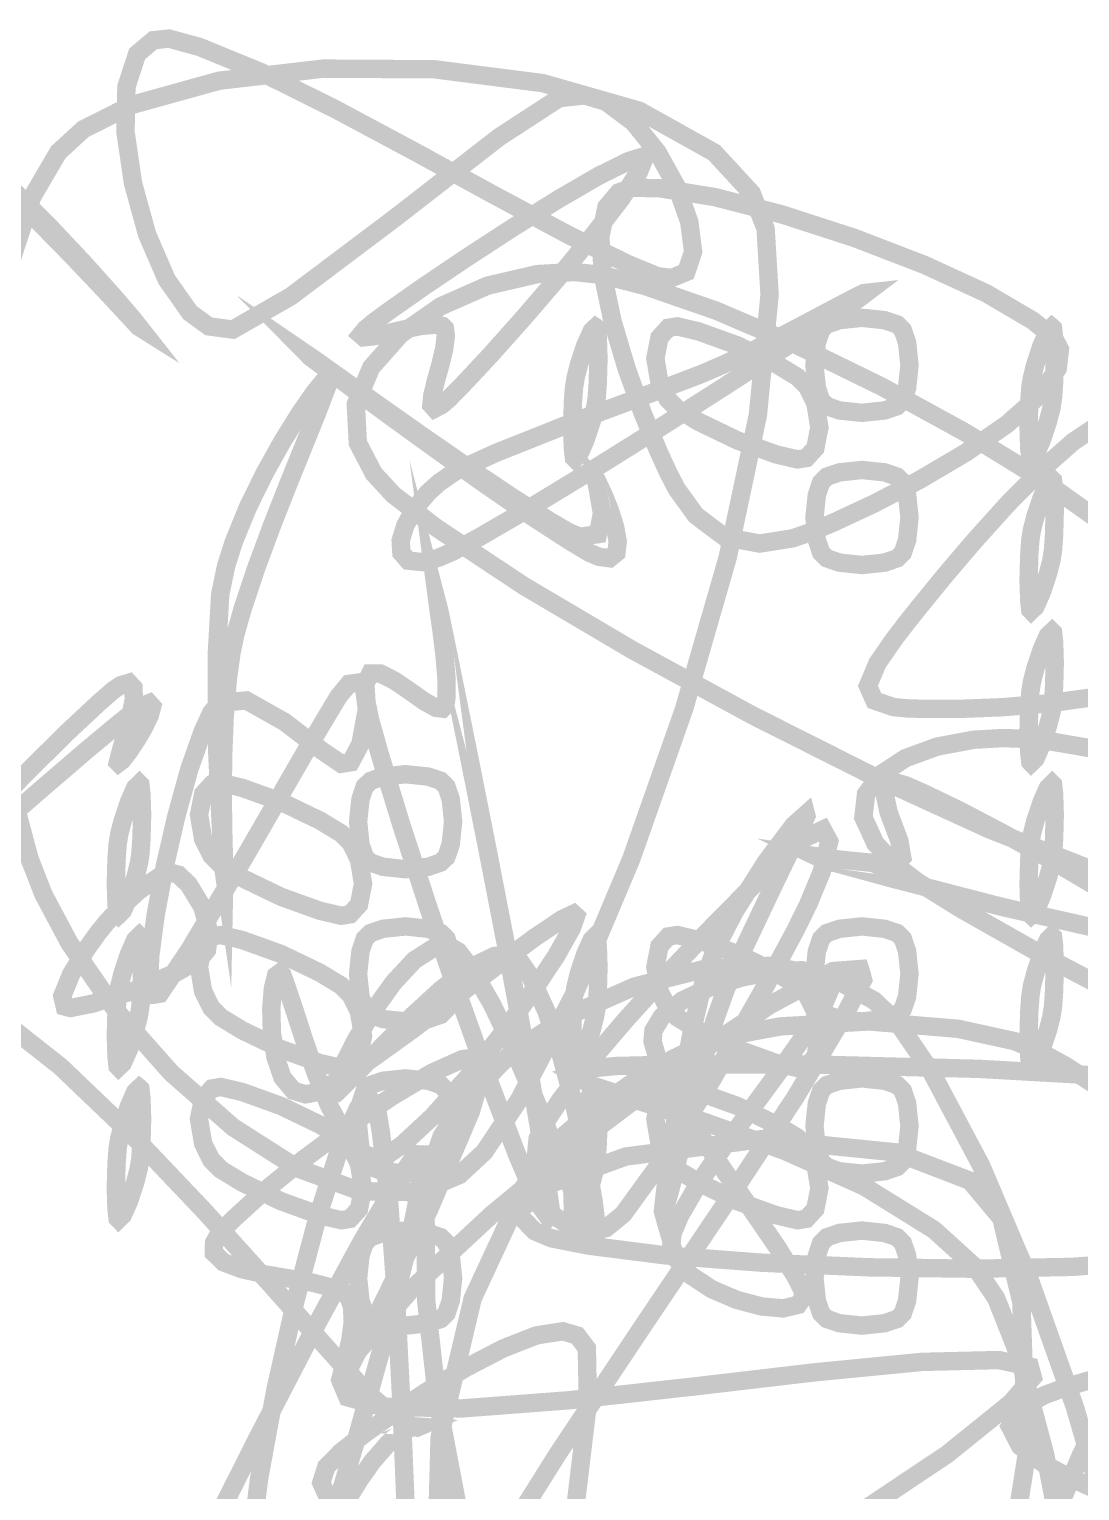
# Model space of a CAD drawing. Extents: x 0.5 to 10.7, y 0.3 to 10.6.
# Drawn here: x 9.123 to 9.916, y 7.936 to 9.039 of the extents above; entities that cross this region are included whole.
import ezdxf

# ---------------------------------------------------------------- set-up
doc = ezdxf.new("R2010")
doc.units = 0
doc.layers.get('0').update_dxf_attribs({"linetype": 'CONTINUOUS'})

msp = doc.modelspace()

# ---------------------------------------------------------------- linework, layer by layer
at = {"color": 0, "const_width": 0.013889}
for points in [[(9.53737, 8.98833), (9.54249, 8.98893), (9.55871, 8.98406), (9.57926, 8.96869), (9.59754, 8.94601), (9.61214, 8.91971), (9.62153, 8.89339), (9.6244, 8.87082), (9.61925, 8.85562), (9.60812, 8.85107), (9.60471, 8.85151), (9.59717, 8.85254), (9.57542, 8.86154), (9.5306, 8.88346), (9.47526, 8.91308), (9.41461, 8.94629), (9.35374, 8.97885), (9.29785, 9.00662), (9.25201, 9.02539), (9.22879, 9.03179), (9.2214, 9.03097), (9.21701, 9.03054), (9.20475, 9.02018), (9.19667, 8.99544), (9.19596, 8.96143), (9.20161, 8.92279), (9.21229, 8.88406), (9.22706, 8.84993), (9.24457, 8.82503), (9.25879, 8.81461), (9.26389, 8.81392), (9.27701, 8.81218), (9.32081, 8.83729), (9.39903, 8.89615), (9.47808, 8.95747), (9.52317, 8.98682), (9.53737, 8.98833)], [(9.43608, 8.81392), (9.43701, 8.81299), (9.43778, 8.80783), (9.43658, 8.79796), (9.43371, 8.78597), (9.43028, 8.77365), (9.42763, 8.76286), (9.42686, 8.75521), (9.42931, 8.7525), (9.43457, 8.75526), (9.43608, 8.75651), (9.43978, 8.75965), (9.45008, 8.77012), (9.4714, 8.79292), (9.49707, 8.82172), (9.52408, 8.85314), (9.54953, 8.88411), (9.57032, 8.91124), (9.58356, 8.93132), (9.58713, 8.94026), (9.58626, 8.94114), (9.58513, 8.94228), (9.57557, 8.93929), (9.55328, 8.92828), (9.52294, 8.91069), (9.48828, 8.88911), (9.45285, 8.86604), (9.42036, 8.84412), (9.39442, 8.8259), (9.38249, 8.81711), (9.37875, 8.81392), (9.37728, 8.81272), (9.37358, 8.80821), (9.37576, 8.80632), (9.38336, 8.80712), (9.39442, 8.80951), (9.40712, 8.8125), (9.41954, 8.815), (9.42985, 8.81581), (9.43506, 8.81494), (9.43608, 8.81392)], [(9.70736, 8.65733), (9.71322, 8.6594), (9.73047, 8.66661), (9.76101, 8.68083), (9.79542, 8.69879), (9.83003, 8.71918), (9.86133, 8.74078), (9.88574, 8.76243), (9.89963, 8.78282), (9.90126, 8.79715), (9.89947, 8.80067), (9.8966, 8.80615), (9.88092, 8.81885), (9.84565, 8.83957), (9.79889, 8.86106), (9.74567, 8.88151), (9.69125, 8.89914), (9.64079, 8.91217), (9.59944, 8.91878), (9.5785, 8.91928), (9.57238, 8.9171), (9.56842, 8.91575), (9.55903, 8.90468), (9.55436, 8.882), (9.55647, 8.85211), (9.56369, 8.81799), (9.57428, 8.78261), (9.58637, 8.74903), (9.59831, 8.72017), (9.60562, 8.70421), (9.60835, 8.699), (9.61203, 8.69185), (9.62646, 8.67193), (9.64811, 8.65565), (9.67458, 8.65067), (9.69954, 8.65463), (9.70736, 8.65733)], [(9.43608, 8.699), (9.43283, 8.69683), (9.42404, 8.68886), (9.41422, 8.67692), (9.40728, 8.66456), (9.40369, 8.65306), (9.40419, 8.64372), (9.40935, 8.63781), (9.41976, 8.63672), (9.43218, 8.63997), (9.43608, 8.64165), (9.44299, 8.64464), (9.46294, 8.65543), (9.50179, 8.67796), (9.54833, 8.70628), (9.59836, 8.73753), (9.64751, 8.76888), (9.69163, 8.79736), (9.7264, 8.82015), (9.74235, 8.83074), (9.74761, 8.83431), (9.74951, 8.83567), (9.7551, 8.8399), (9.7531, 8.83968), (9.74338, 8.83479), (9.72775, 8.82656), (9.70811, 8.81614), (9.68625, 8.80474), (9.66396, 8.79362), (9.64839, 8.78629), (9.64318, 8.78401), (9.63097, 8.77875), (9.59375, 8.76454), (9.53304, 8.74197), (9.47564, 8.71912), (9.44467, 8.70497), (9.43608, 8.699)], [(9.551, 8.699), (9.55165, 8.69835), (9.55317, 8.69521), (9.55712, 8.68679), (9.56158, 8.67563), (9.56543, 8.66351), (9.56749, 8.65229), (9.56651, 8.64372), (9.56142, 8.6396), (9.55333, 8.64068), (9.551, 8.64165), (9.54585, 8.64388), (9.53142, 8.6525), (9.50228, 8.67139), (9.46733, 8.69547), (9.43028, 8.72185), (9.39475, 8.74756), (9.36453, 8.76981), (9.34326, 8.78564), (9.33539, 8.79156), (9.33475, 8.79221), (9.33475, 8.79221), (9.3411, 8.78787), (9.35986, 8.77447), (9.38747, 8.75483), (9.42046, 8.73161), (9.45518, 8.70757), (9.48828, 8.68539), (9.51606, 8.66775), (9.53017, 8.6595), (9.53515, 8.65733), (9.53874, 8.65582), (9.55246, 8.65776), (9.55561, 8.67339), (9.55246, 8.69146), (9.551, 8.699), (9.551, 8.699)], [(9.78054, 8.81392), (9.78267, 8.81179), (9.78592, 8.80225), (9.78771, 8.78521), (9.78592, 8.76824), (9.78267, 8.75868), (9.78054, 8.75651), (9.77838, 8.75439), (9.76888, 8.75114), (9.75185, 8.74935), (9.73486, 8.75114), (9.72532, 8.75439), (9.72319, 8.75651), (9.72103, 8.75868), (9.71778, 8.76824), (9.71599, 8.78521), (9.71778, 8.80225), (9.72103, 8.81179), (9.72319, 8.81392), (9.72532, 8.81603), (9.73486, 8.81928), (9.75185, 8.82107), (9.76888, 8.81928), (9.77838, 8.81608), (9.78054, 8.81392)], [(9.551, 8.81392), (9.55165, 8.81326), (9.55246, 8.80615), (9.55296, 8.79042), (9.55246, 8.77214), (9.5516, 8.76042), (9.551, 8.75651), (9.5504, 8.75304), (9.54775, 8.74268), (9.54303, 8.72851), (9.53831, 8.71793), (9.53515, 8.71485), (9.53515, 8.71485), (9.53444, 8.71556), (9.53364, 8.72265), (9.53315, 8.73833), (9.53364, 8.75667), (9.5345, 8.76839), (9.53515, 8.77225), (9.53569, 8.77576), (9.53831, 8.78608), (9.54303, 8.80024), (9.54775, 8.81082), (9.55094, 8.81396), (9.551, 8.81392)], [(9.70736, 8.77225), (9.71044, 8.76915), (9.71664, 8.75667), (9.71972, 8.73833), (9.71664, 8.72265), (9.7099, 8.71528), (9.70736, 8.71485), (9.70318, 8.71419), (9.68718, 8.71793), (9.65782, 8.72851), (9.62842, 8.74268), (9.61247, 8.75239), (9.60835, 8.75651), (9.60519, 8.75965), (9.59901, 8.77214), (9.59592, 8.79042), (9.59901, 8.80615), (9.60574, 8.81353), (9.60835, 8.81392), (9.61247, 8.81456), (9.62842, 8.81082), (9.65782, 8.80024), (9.68718, 8.78608), (9.70318, 8.77636), (9.70736, 8.77225)], [(9.8954, 8.81392), (9.89606, 8.81326), (9.89686, 8.80615), (9.89735, 8.79042), (9.89686, 8.77214), (9.896, 8.76036), (9.8954, 8.75651), (9.89486, 8.75304), (9.89219, 8.74268), (9.88747, 8.72851), (9.88276, 8.71793), (9.87956, 8.71485), (9.87956, 8.71485), (9.8789, 8.71556), (9.8781, 8.72265), (9.87761, 8.73833), (9.8781, 8.75667), (9.87896, 8.76839), (9.87956, 8.77225), (9.8801, 8.77576), (9.88276, 8.78608), (9.88747, 8.80024), (9.89219, 8.81082), (9.89535, 8.81396), (9.8954, 8.81392)], [(9.34961, 8.77556), (9.34983, 8.77354), (9.34733, 8.76699), (9.3406, 8.74929), (9.33062, 8.72467), (9.31874, 8.69532), (9.30621, 8.66347), (9.29428, 8.63124), (9.28424, 8.60097), (9.27869, 8.58138), (9.27735, 8.57471), (9.27599, 8.56836), (9.27328, 8.54893), (9.27083, 8.51997), (9.26964, 8.4899), (9.26938, 8.46099), (9.26969, 8.43544), (9.27018, 8.41536), (9.27061, 8.40306), (9.27056, 8.40056), (9.27056, 8.40056), (9.27024, 8.40278), (9.26824, 8.43088), (9.26519, 8.49376), (9.26486, 8.56668), (9.26747, 8.61247), (9.27056, 8.62722), (9.27186, 8.63351), (9.27767, 8.65186), (9.28831, 8.67796), (9.30106, 8.70389), (9.31456, 8.72808), (9.32753, 8.74892), (9.3386, 8.76486), (9.3464, 8.77425), (9.34961, 8.77556), (9.34961, 8.77556)], [(9.43608, 8.58431), (9.43522, 8.58843), (9.43267, 8.60064), (9.43186, 8.60374), (9.43278, 8.59679), (9.43474, 8.58317), (9.43679, 8.56614), (9.43826, 8.54889), (9.43826, 8.53467), (9.43733, 8.52806), (9.43608, 8.52681), (9.43533, 8.5261), (9.43033, 8.52669), (9.42122, 8.53179), (9.41026, 8.53956), (9.39887, 8.54731), (9.38857, 8.55251), (9.38075, 8.55257), (9.37701, 8.54486), (9.37782, 8.53125), (9.37875, 8.52681), (9.38053, 8.5179), (9.38792, 8.49154), (9.40419, 8.43837), (9.42507, 8.37451), (9.44824, 8.30692), (9.47119, 8.24283), (9.4916, 8.18929), (9.50706, 8.15338), (9.51514, 8.14219), (9.51514, 8.14219), (9.51747, 8.14458), (9.51503, 8.16135), (9.50868, 8.20632), (9.49783, 8.26942), (9.48415, 8.34283), (9.4694, 8.41878), (9.45535, 8.48953), (9.44362, 8.54731), (9.43799, 8.57508), (9.43608, 8.58431)], [(9.78054, 8.699), (9.78267, 8.69694), (9.78592, 8.68739), (9.78771, 8.67036), (9.78592, 8.65338), (9.78267, 8.64382), (9.78054, 8.64165), (9.77838, 8.63954), (9.76888, 8.63629), (9.75185, 8.6345), (9.73486, 8.63629), (9.72532, 8.63954), (9.72319, 8.64165), (9.72103, 8.64382), (9.71778, 8.65338), (9.71599, 8.67036), (9.71778, 8.68739), (9.72103, 8.69689), (9.72319, 8.699), (9.72532, 8.70117), (9.73486, 8.70443), (9.75185, 8.70622), (9.76888, 8.70443), (9.77843, 8.70117), (9.78054, 8.699)], [(9.8954, 8.699), (9.89606, 8.69835), (9.89686, 8.69129), (9.89735, 8.67557), (9.89686, 8.65728), (9.896, 8.64551), (9.8954, 8.64165), (9.89486, 8.63818), (9.89219, 8.62782), (9.88747, 8.61367), (9.88276, 8.60308), (9.87956, 8.59999), (9.87956, 8.59999), (9.8789, 8.60069), (9.8781, 8.60781), (9.87761, 8.62349), (9.8781, 8.64182), (9.87896, 8.65354), (9.87956, 8.65733), (9.8801, 8.66086), (9.88276, 8.67122), (9.88747, 8.68539), (9.89219, 8.69596), (9.8954, 8.699), (9.8954, 8.699)], [(9.8954, 8.58431), (9.89606, 8.58365), (9.89686, 8.57656), (9.89735, 8.56076), (9.89686, 8.54243), (9.896, 8.53065), (9.8954, 8.52681), (9.89486, 8.52333), (9.89219, 8.51297), (9.88747, 8.49881), (9.88276, 8.48822), (9.87956, 8.48514), (9.87956, 8.48514), (9.8789, 8.48583), (9.8781, 8.49294), (9.87761, 8.50868), (9.8781, 8.52707), (9.87896, 8.53879), (9.87956, 8.54264), (9.8801, 8.54617), (9.88276, 8.55653), (9.88747, 8.57069), (9.89219, 8.58128), (9.8954, 8.58431), (9.8954, 8.58431)], [(9.3629, 8.54264), (9.36464, 8.54476), (9.37543, 8.54628), (9.37819, 8.52576), (9.37326, 8.49935), (9.36594, 8.48563), (9.3629, 8.48514), (9.35878, 8.48449), (9.34386, 8.49462), (9.31625, 8.51594), (9.28722, 8.53228), (9.26693, 8.53049), (9.26389, 8.52681), (9.26074, 8.52306), (9.25429, 8.50911), (9.24414, 8.48042), (9.23432, 8.44488), (9.22553, 8.40674), (9.21869, 8.37007), (9.21457, 8.33897), (9.21397, 8.31771), (9.21713, 8.31022), (9.21778, 8.31028), (9.22185, 8.31099), (9.24393, 8.34364), (9.28737, 8.41656), (9.33231, 8.49442), (9.35682, 8.53538), (9.3629, 8.54264)], [(9.43608, 8.46946), (9.43821, 8.46733), (9.44146, 8.45779), (9.44325, 8.44081), (9.44146, 8.42378), (9.43821, 8.41422), (9.43608, 8.41211), (9.43397, 8.41), (9.42443, 8.40674), (9.40739, 8.40494), (9.3904, 8.40674), (9.38086, 8.41), (9.37875, 8.41211), (9.37657, 8.41422), (9.37332, 8.42378), (9.37153, 8.44081), (9.37332, 8.45779), (9.37657, 8.46733), (9.37875, 8.46946), (9.38086, 8.47157), (9.3904, 8.47483), (9.40739, 8.47661), (9.42443, 8.47483), (9.43392, 8.47162), (9.43608, 8.46946)], [(9.20654, 8.46946), (9.20719, 8.46881), (9.20801, 8.46169), (9.2085, 8.44601), (9.20801, 8.42768), (9.20714, 8.41596), (9.20654, 8.41211), (9.20594, 8.40864), (9.20329, 8.39828), (9.19863, 8.38411), (9.1939, 8.37354), (9.19069, 8.37044), (9.19069, 8.37044), (9.19, 8.3711), (9.18918, 8.37819), (9.18869, 8.39393), (9.18918, 8.41222), (9.19006, 8.42393), (9.19069, 8.42779), (9.19125, 8.43132), (9.1939, 8.44163), (9.19863, 8.45578), (9.20329, 8.46636), (9.20649, 8.46951), (9.20654, 8.46946)], [(9.3629, 8.42779), (9.366, 8.42469), (9.37218, 8.41222), (9.37528, 8.39393), (9.37218, 8.37819), (9.36546, 8.37088), (9.3629, 8.37044), (9.35878, 8.36979), (9.34278, 8.37354), (9.31337, 8.38411), (9.28401, 8.39828), (9.26801, 8.40799), (9.26389, 8.41211), (9.26074, 8.41525), (9.25456, 8.42768), (9.25146, 8.44601), (9.25456, 8.46169), (9.26129, 8.46907), (9.26389, 8.46946), (9.26801, 8.47011), (9.28401, 8.46636), (9.31337, 8.45578), (9.34278, 8.44163), (9.35878, 8.43192), (9.3629, 8.42779)], [(9.8954, 8.46946), (9.89606, 8.46881), (9.89686, 8.46169), (9.89735, 8.44601), (9.89686, 8.42768), (9.896, 8.41596), (9.8954, 8.41211), (9.89486, 8.40864), (9.89219, 8.39828), (9.88747, 8.38411), (9.88276, 8.37354), (9.87956, 8.37044), (9.87956, 8.37044), (9.8789, 8.3711), (9.8781, 8.37819), (9.87761, 8.39393), (9.8781, 8.41222), (9.87896, 8.42393), (9.87956, 8.42779), (9.8801, 8.43132), (9.88276, 8.44163), (9.88747, 8.45578), (9.89219, 8.46636), (9.89535, 8.46951), (9.8954, 8.46946)], [(9.70958, 8.4464), (9.7099, 8.44515), (9.70258, 8.42882), (9.68451, 8.39133), (9.66276, 8.34543), (9.64876, 8.31347), (9.64486, 8.30251), (9.64079, 8.29113), (9.63075, 8.25612), (9.61714, 8.20335), (9.60661, 8.16092), (9.60194, 8.14556), (9.60194, 8.14556), (9.60157, 8.14686), (9.60422, 8.17003), (9.61208, 8.22254), (9.62364, 8.28347), (9.6326, 8.32112), (9.63693, 8.33317), (9.64057, 8.34343), (9.65565, 8.37278), (9.67947, 8.41054), (9.70019, 8.43799), (9.70958, 8.4464), (9.70958, 8.4464)], [(9.70486, 8.42529), (9.70861, 8.42839), (9.72233, 8.43479), (9.72715, 8.42583), (9.72146, 8.40294), (9.71126, 8.37836), (9.70736, 8.37044), (9.70144, 8.35846), (9.67953, 8.31765), (9.63889, 8.24625), (9.59646, 8.17882), (9.57167, 8.14464), (9.56347, 8.13792), (9.55881, 8.13417), (9.53808, 8.13108), (9.516, 8.14567), (9.50444, 8.17426), (9.50706, 8.20167), (9.51085, 8.20931), (9.51367, 8.21511), (9.52453, 8.23128), (9.54644, 8.25956), (9.57389, 8.29167), (9.60433, 8.32525), (9.63525, 8.35786), (9.66401, 8.38699), (9.68804, 8.41032), (9.70047, 8.42176), (9.70486, 8.42529)], [(9.23307, 8.40153), (9.23611, 8.40076), (9.24388, 8.39307), (9.25401, 8.37636), (9.25922, 8.35715), (9.25749, 8.34403), (9.25515, 8.3411), (9.25174, 8.33692), (9.23497, 8.32731), (9.20296, 8.31353), (9.17111, 8.3035), (9.15457, 8.30018), (9.15136, 8.301), (9.15013, 8.30132), (9.14828, 8.30935), (9.155, 8.32579), (9.16667, 8.34489), (9.17535, 8.35699), (9.1785, 8.36083), (9.18138, 8.36447), (9.19092, 8.37478), (9.20606, 8.38878), (9.22103, 8.39899), (9.23042, 8.40224), (9.23307, 8.40153)], [(9.31278, 8.32656), (9.3144, 8.32508), (9.31694, 8.31799), (9.32292, 8.3004), (9.33046, 8.27707), (9.33946, 8.25125), (9.34983, 8.22613), (9.36139, 8.20492), (9.37397, 8.19092), (9.38439, 8.18674), (9.38747, 8.18733), (9.39208, 8.18826), (9.40483, 8.197), (9.4274, 8.21793), (9.45285, 8.24642), (9.47857, 8.27865), (9.50211, 8.31093), (9.52106, 8.33946), (9.53288, 8.36057), (9.53603, 8.36962), (9.53515, 8.37044), (9.53418, 8.37131), (9.5255, 8.36724), (9.50532, 8.35374), (9.47765, 8.33317), (9.44553, 8.30871), (9.41211, 8.28353), (9.38043, 8.26079), (9.35363, 8.24376), (9.33963, 8.23654), (9.33475, 8.23557), (9.33197, 8.23503), (9.32275, 8.23774), (9.3144, 8.24783), (9.30914, 8.26324), (9.30647, 8.28131), (9.30599, 8.29937), (9.30718, 8.31472), (9.30963, 8.32465), (9.31256, 8.32676), (9.31278, 8.32656)], [(9.20654, 8.3546), (9.20719, 8.35394), (9.20801, 8.34685), (9.2085, 8.33111), (9.20801, 8.31282), (9.20714, 8.30111), (9.20654, 8.29719), (9.20594, 8.29372), (9.20329, 8.28336), (9.19863, 8.26921), (9.1939, 8.25862), (9.19069, 8.25553), (9.19069, 8.25553), (9.19, 8.25624), (9.18918, 8.26335), (9.18869, 8.27903), (9.18918, 8.29736), (9.19006, 8.30908), (9.19069, 8.31293), (9.19125, 8.31646), (9.1939, 8.32676), (9.19863, 8.34093), (9.20329, 8.35151), (9.20649, 8.35465), (9.20654, 8.3546)], [(9.3629, 8.31293), (9.366, 8.30985), (9.37218, 8.29736), (9.37528, 8.27903), (9.37218, 8.26335), (9.36546, 8.25597), (9.3629, 8.25553), (9.35878, 8.25489), (9.34278, 8.25862), (9.31337, 8.26921), (9.28401, 8.28336), (9.26801, 8.29308), (9.26389, 8.29719), (9.26074, 8.30035), (9.25456, 8.31282), (9.25146, 8.33111), (9.25456, 8.34685), (9.26129, 8.35422), (9.26389, 8.3546), (9.26801, 8.35525), (9.28401, 8.35151), (9.31337, 8.34093), (9.34278, 8.32676), (9.35878, 8.31706), (9.3629, 8.31293)], [(9.43608, 8.3546), (9.43821, 8.35249), (9.44146, 8.34293), (9.44325, 8.3259), (9.44146, 8.30892), (9.43821, 8.29937), (9.43608, 8.29719), (9.43392, 8.29508), (9.42443, 8.29183), (9.40739, 8.29004), (9.3904, 8.29183), (9.38086, 8.29508), (9.37875, 8.29719), (9.37657, 8.29937), (9.37332, 8.30892), (9.37153, 8.3259), (9.37332, 8.34293), (9.37657, 8.35249), (9.37875, 8.3546), (9.38086, 8.35672), (9.3904, 8.35997), (9.40739, 8.36176), (9.42443, 8.35997), (9.43392, 8.35678), (9.43608, 8.3546)], [(9.551, 8.3546), (9.55165, 8.35394), (9.55246, 8.34685), (9.55296, 8.33111), (9.55246, 8.31282), (9.5516, 8.30111), (9.551, 8.29719), (9.5504, 8.29372), (9.54775, 8.28336), (9.54303, 8.26921), (9.53831, 8.25862), (9.53515, 8.25553), (9.53515, 8.25553), (9.53444, 8.25624), (9.53364, 8.26335), (9.53315, 8.27903), (9.53364, 8.29736), (9.5345, 8.30908), (9.53515, 8.31293), (9.53569, 8.31646), (9.53831, 8.32676), (9.54303, 8.34093), (9.54775, 8.35151), (9.55094, 8.35465), (9.551, 8.3546)], [(9.70736, 8.31293), (9.71044, 8.30985), (9.71664, 8.29736), (9.71972, 8.27903), (9.71664, 8.26335), (9.7099, 8.25597), (9.70736, 8.25553), (9.70318, 8.25489), (9.68718, 8.25862), (9.65782, 8.26921), (9.62842, 8.28336), (9.61247, 8.29308), (9.60835, 8.29719), (9.60519, 8.30035), (9.59901, 8.31282), (9.59592, 8.33111), (9.59901, 8.34685), (9.60574, 8.35422), (9.60835, 8.3546), (9.61247, 8.35525), (9.62842, 8.35151), (9.65782, 8.34093), (9.68718, 8.32676), (9.70318, 8.31706), (9.70736, 8.31293)], [(9.78054, 8.3546), (9.78267, 8.35249), (9.78592, 8.34293), (9.78771, 8.3259), (9.78592, 8.30892), (9.78267, 8.29937), (9.78054, 8.29719), (9.77838, 8.29508), (9.76888, 8.29183), (9.75185, 8.29004), (9.73486, 8.29183), (9.72532, 8.29508), (9.72319, 8.29719), (9.72103, 8.29937), (9.71778, 8.30892), (9.71599, 8.3259), (9.71778, 8.34293), (9.72103, 8.35249), (9.72319, 8.3546), (9.72532, 8.35672), (9.73486, 8.35997), (9.75185, 8.36176), (9.76888, 8.35997), (9.77838, 8.35678), (9.78054, 8.3546)], [(9.8954, 8.3546), (9.89606, 8.35394), (9.89686, 8.34685), (9.89735, 8.33111), (9.89686, 8.31282), (9.896, 8.30106), (9.8954, 8.29719), (9.89486, 8.29372), (9.89219, 8.28336), (9.88747, 8.26921), (9.88276, 8.25862), (9.87956, 8.25553), (9.87956, 8.25553), (9.8789, 8.25624), (9.8781, 8.26335), (9.87761, 8.27903), (9.8781, 8.29736), (9.87896, 8.30908), (9.87956, 8.31293), (9.8801, 8.31646), (9.88276, 8.32676), (9.88747, 8.34093), (9.89219, 8.35151), (9.89535, 8.35465), (9.8954, 8.3546)], [(9.551, 8.125), (9.551, 8.125), (9.55186, 8.13314), (9.54915, 8.15533), (9.54346, 8.18718), (9.53532, 8.22439), (9.52528, 8.26247), (9.51389, 8.29715), (9.50168, 8.32394), (9.49317, 8.33632), (9.48931, 8.33849), (9.48639, 8.34017), (9.47439, 8.33942), (9.4554, 8.33024), (9.43414, 8.31413), (9.41228, 8.29406), (9.3916, 8.27317), (9.37381, 8.25461), (9.36068, 8.24138), (9.35542, 8.23633), (9.354, 8.23654), (9.35385, 8.2366), (9.35422, 8.24229), (9.35997, 8.25662), (9.37001, 8.27636), (9.38319, 8.29833), (9.39822, 8.31933), (9.41401, 8.33632), (9.42931, 8.34603), (9.44026, 8.34679), (9.44293, 8.34526), (9.44706, 8.34293), (9.45665, 8.33057), (9.4725, 8.30322), (9.48942, 8.26779), (9.50629, 8.22863), (9.52197, 8.19032), (9.53538, 8.15728), (9.54542, 8.13406), (9.54932, 8.12528), (9.551, 8.125)], [(9.70736, 8.08333), (9.70703, 8.08703), (9.70167, 8.09754), (9.68815, 8.11936), (9.6696, 8.14643), (9.64854, 8.17643), (9.62782, 8.20708), (9.61003, 8.236), (9.59793, 8.26096), (9.59375, 8.27507), (9.59418, 8.27957), (9.59446, 8.28321), (9.60075, 8.29357), (9.6161, 8.30578), (9.63732, 8.31586), (9.66135, 8.32329), (9.68539, 8.32775), (9.70643, 8.32867), (9.72157, 8.32568), (9.72771, 8.32032), (9.72792, 8.31836), (9.72825, 8.315), (9.72364, 8.30425), (9.71078, 8.28276), (9.69206, 8.25618), (9.67036, 8.22667), (9.64833, 8.19661), (9.62879, 8.16812), (9.61453, 8.1435), (9.60872, 8.12972), (9.60835, 8.125), (9.60801, 8.12164), (9.61165, 8.11094), (9.62267, 8.09836), (9.63872, 8.08783), (9.65744, 8.07986), (9.67617, 8.07493), (9.69239, 8.07351), (9.70361, 8.07617), (9.70747, 8.08165), (9.70736, 8.08333)], [(9.3629, 8.08333), (9.36442, 8.08182), (9.36692, 8.07493), (9.36751, 8.06326), (9.36578, 8.05013), (9.36285, 8.03733), (9.35992, 8.02675), (9.35818, 8.02012), (9.35878, 8.01926), (9.36193, 8.02431), (9.3629, 8.02599), (9.36703, 8.03342), (9.38786, 8.07292), (9.42535, 8.1486), (9.45654, 8.22179), (9.46701, 8.25726), (9.46289, 8.26139), (9.46126, 8.26303), (9.45025, 8.26156), (9.42714, 8.25125), (9.39703, 8.2334), (9.36344, 8.21056), (9.32981, 8.1856), (9.29964, 8.16118), (9.27653, 8.14008), (9.26622, 8.12924), (9.26389, 8.125), (9.26281, 8.12304), (9.26264, 8.1154), (9.26997, 8.10829), (9.28353, 8.10314), (9.30094, 8.09924), (9.31993, 8.09597), (9.33811, 8.09267), (9.35319, 8.08871), (9.361, 8.08524), (9.3629, 8.08333)], [(9.43608, 8.23986), (9.43821, 8.23774), (9.44146, 8.22819), (9.44325, 8.2111), (9.44146, 8.19407), (9.43821, 8.18451), (9.43608, 8.18235), (9.43392, 8.18024), (9.42443, 8.17697), (9.40739, 8.17518), (9.3904, 8.17697), (9.38086, 8.18024), (9.37875, 8.18235), (9.37657, 8.18451), (9.37332, 8.19407), (9.37153, 8.2111), (9.37332, 8.22819), (9.37657, 8.23774), (9.37875, 8.23986), (9.38086, 8.24203), (9.3904, 8.24528), (9.40739, 8.24707), (9.42443, 8.24528), (9.43397, 8.24203), (9.43608, 8.23986)], [(9.78054, 8.23986), (9.78267, 8.23774), (9.78592, 8.22819), (9.78771, 8.2111), (9.78592, 8.19407), (9.78267, 8.18451), (9.78054, 8.18235), (9.77838, 8.18024), (9.76888, 8.17697), (9.75185, 8.17518), (9.73486, 8.17697), (9.72532, 8.18024), (9.72319, 8.18235), (9.72103, 8.18451), (9.71778, 8.19407), (9.71599, 8.2111), (9.71778, 8.22819), (9.72103, 8.23774), (9.72319, 8.23986), (9.72532, 8.24203), (9.73486, 8.24528), (9.75185, 8.24707), (9.76888, 8.24528), (9.77843, 8.24203), (9.78054, 8.23986)], [(9.20654, 8.23986), (9.20719, 8.23921), (9.20801, 8.2321), (9.2085, 8.21631), (9.20801, 8.19797), (9.20714, 8.18625), (9.20654, 8.18235), (9.20594, 8.17888), (9.20329, 8.16851), (9.19863, 8.15435), (9.1939, 8.14378), (9.19069, 8.14068), (9.19069, 8.14068), (9.19, 8.14139), (9.18918, 8.14849), (9.18869, 8.16422), (9.18918, 8.18261), (9.19006, 8.19433), (9.19069, 8.19819), (9.19125, 8.20171), (9.1939, 8.21208), (9.19863, 8.22624), (9.20329, 8.23682), (9.20649, 8.2399), (9.20654, 8.23986)], [(9.3629, 8.19819), (9.366, 8.1951), (9.37218, 8.18261), (9.37528, 8.16422), (9.37218, 8.14849), (9.36546, 8.14111), (9.3629, 8.14068), (9.35878, 8.14003), (9.34278, 8.14378), (9.31337, 8.15435), (9.28401, 8.16851), (9.26801, 8.17822), (9.26389, 8.18235), (9.26074, 8.18549), (9.25456, 8.19797), (9.25146, 8.21631), (9.25456, 8.2321), (9.26129, 8.23947), (9.26389, 8.23986), (9.26801, 8.24056), (9.28401, 8.23682), (9.31337, 8.22624), (9.34278, 8.21208), (9.35878, 8.20236), (9.3629, 8.19819)], [(9.551, 8.23986), (9.55165, 8.23921), (9.55246, 8.2321), (9.55296, 8.21631), (9.55246, 8.19797), (9.5516, 8.18625), (9.551, 8.18235), (9.5504, 8.17888), (9.54775, 8.16851), (9.54303, 8.15435), (9.53831, 8.14378), (9.53515, 8.14068), (9.53515, 8.14068), (9.53444, 8.14139), (9.53364, 8.14849), (9.53315, 8.16422), (9.53364, 8.18261), (9.5345, 8.19433), (9.53515, 8.19819), (9.53569, 8.20171), (9.53831, 8.21208), (9.54303, 8.22624), (9.54775, 8.23682), (9.55094, 8.2399), (9.551, 8.23986)], [(9.70736, 8.19819), (9.71044, 8.1951), (9.71664, 8.18261), (9.71972, 8.16422), (9.71664, 8.14849), (9.7099, 8.14111), (9.70736, 8.14068), (9.70318, 8.14003), (9.68718, 8.14378), (9.65782, 8.15435), (9.62842, 8.16851), (9.61247, 8.17822), (9.60835, 8.18235), (9.60519, 8.18549), (9.59901, 8.19797), (9.59592, 8.21631), (9.59901, 8.2321), (9.60574, 8.23947), (9.60835, 8.23986), (9.61247, 8.24056), (9.62842, 8.23682), (9.65782, 8.22624), (9.68718, 8.21208), (9.70318, 8.20236), (9.70736, 8.19819)], [(9.43608, 8.125), (9.43821, 8.12289), (9.44146, 8.11333), (9.44325, 8.09636), (9.44146, 8.07932), (9.43821, 8.06976), (9.43608, 8.06765), (9.43397, 8.06554), (9.42443, 8.06228), (9.40739, 8.06049), (9.3904, 8.06228), (9.38086, 8.06554), (9.37875, 8.06765), (9.37657, 8.06976), (9.37332, 8.07932), (9.37153, 8.09636), (9.37332, 8.11333), (9.37657, 8.12289), (9.37875, 8.125), (9.38086, 8.12717), (9.3904, 8.13043), (9.40739, 8.13222), (9.42443, 8.13043), (9.43397, 8.12717), (9.43608, 8.125)], [(9.78054, 8.125), (9.78267, 8.12289), (9.78592, 8.11333), (9.78771, 8.09636), (9.78592, 8.07932), (9.78267, 8.06976), (9.78054, 8.06765), (9.77843, 8.06554), (9.76888, 8.06228), (9.75185, 8.06049), (9.73486, 8.06228), (9.72532, 8.06554), (9.72319, 8.06765), (9.72103, 8.06976), (9.71778, 8.07932), (9.71599, 8.09636), (9.71778, 8.11333), (9.72103, 8.12289), (9.72319, 8.125), (9.72532, 8.12717), (9.73486, 8.13043), (9.75185, 8.13222), (9.76888, 8.13043), (9.77843, 8.12717), (9.78054, 8.125)]]:
    msp.add_lwpolyline(points, close=True, dxfattribs=at)
for points in [[(9.10514, 8.85032), (9.12522, 8.91174), (9.14518, 8.9459), (9.15446, 8.95443), (9.16407, 8.96332), (9.20068, 8.98167), (9.26671, 9), (9.34521, 9.00911), (9.4291, 9.00862), (9.51101, 8.99815), (9.58382, 8.97732), (9.64035, 8.94575), (9.66862, 8.9151), (9.67333, 8.90306), (9.67333, 8.90306), (9.6791, 8.88835), (9.68212, 8.83849), (9.67329, 8.74772), (9.6505, 8.64019), (9.6174, 8.52533), (9.57769, 8.4126), (9.53504, 8.31142), (9.49317, 8.23112), (9.4669, 8.19168), (9.45568, 8.18126), (9.44808, 8.17421), (9.41764, 8.16124), (9.37343, 8.16174), (9.32568, 8.17925), (9.27713, 8.21024), (9.23047, 8.25125), (9.18842, 8.29872), (9.15369, 8.34913), (9.134, 8.38601), (9.12901, 8.39887), (9.12358, 8.41276), (9.11193, 8.45628)], [(9.09304, 8.9299), (9.12522, 8.89882), (9.15554, 8.86794), (9.1811, 8.84099), (9.19906, 8.82172), (9.20568, 8.81446), (9.20654, 8.81392), (9.20654, 8.81392), (9.20654, 8.81392), (9.20176, 8.81999), (9.18696, 8.83724), (9.16465, 8.86214), (9.13753, 8.891), (9.10824, 8.92025)], [(9.95703, 8.39518), (9.91986, 8.40674), (9.8481, 8.43494), (9.76215, 8.47428), (9.66971, 8.52078), (9.5784, 8.57042), (9.4961, 8.61903), (9.43039, 8.66276), (9.39811, 8.68756), (9.38906, 8.69738), (9.38336, 8.70356), (9.37136, 8.72661), (9.36979, 8.75586), (9.38146, 8.78364), (9.40375, 8.80875), (9.43392, 8.82975), (9.46924, 8.84532), (9.50689, 8.85406), (9.5351, 8.85562), (9.54432, 8.8546), (9.55524, 8.85346), (9.58746, 8.84526), (9.64165, 8.8265), (9.70275, 8.8004), (9.76671, 8.76915), (9.82949, 8.73475), (9.88693, 8.69937), (9.93506, 8.6651)], [(9.93235, 8.74164), (9.91114, 8.72743), (9.88699, 8.70611), (9.86154, 8.68024), (9.83653, 8.6525), (9.81353, 8.62549), (9.79432, 8.60189), (9.7839, 8.58876), (9.78054, 8.58431), (9.78054, 8.58431), (9.7761, 8.57856), (9.76357, 8.56044), (9.75635, 8.54324), (9.76124, 8.53222), (9.77561, 8.52729), (9.78054, 8.52681), (9.78515, 8.52636), (9.79921, 8.52587), (9.82601, 8.52593), (9.85807, 8.52718), (9.89264, 8.53006), (9.92676, 8.53478)], [(9.10618, 8.4426), (9.13747, 8.46972), (9.16678, 8.49485), (9.19081, 8.51486), (9.20242, 8.52408), (9.20654, 8.52681), (9.20817, 8.52794), (9.21386, 8.53028), (9.2161, 8.52778), (9.21436, 8.52111), (9.20996, 8.51199), (9.20415, 8.50206), (9.19814, 8.49317), (9.19325, 8.48693), (9.19075, 8.48508), (9.19069, 8.48514), (9.19021, 8.48563), (9.19103, 8.48915), (9.19347, 8.49789), (9.19683, 8.50939), (9.20008, 8.52181), (9.20221, 8.53326), (9.20204, 8.54183), (9.19851, 8.54562), (9.19239, 8.54378), (9.19069, 8.54264), (9.18664, 8.53993), (9.17551, 8.53022), (9.15267, 8.50885), (9.12532, 8.48188), (9.09631, 8.45242)], [(9.96962, 8.29731), (9.89057, 8.33871), (9.82622, 8.37517), (9.79389, 8.39529), (9.7839, 8.40294), (9.77783, 8.40761), (9.76193, 8.42437), (9.75293, 8.44407), (9.75493, 8.46164), (9.76611, 8.47661), (9.78467, 8.48872), (9.80865, 8.4975), (9.83626, 8.50265), (9.85835, 8.5039), (9.86567, 8.50364), (9.88542, 8.50287), (9.94943, 8.49197)], [(9.92703, 8.39279), (9.89415, 8.41217), (9.85926, 8.43153), (9.82622, 8.44889), (9.79867, 8.46218), (9.78515, 8.4681), (9.78054, 8.46946), (9.78054, 8.46946), (9.77789, 8.47021), (9.76812, 8.46588), (9.77192, 8.44797), (9.78, 8.42649), (9.78222, 8.41385), (9.78054, 8.41211), (9.77815, 8.40972), (9.76292, 8.4094), (9.736, 8.41206), (9.71701, 8.41476), (9.72157, 8.4126), (9.72319, 8.41211), (9.73128, 8.40972), (9.77507, 8.39779), (9.85829, 8.37631), (9.93722, 8.35846)], [(9.94049, 7.90289), (9.91249, 7.99918), (9.87864, 8.09462), (9.84169, 8.18143), (9.80425, 8.25185), (9.7794, 8.28831), (9.76904, 8.29818), (9.76096, 8.30588), (9.73053, 8.32226), (9.68386, 8.33208), (9.6326, 8.32954), (9.58024, 8.3164), (9.53039, 8.29438), (9.48654, 8.26535), (9.45226, 8.23101), (9.43457, 8.20329), (9.4311, 8.19319), (9.42714, 8.18169), (9.42247, 8.14453), (9.42285, 8.08018), (9.4311, 8.00575), (9.44618, 7.92665)], [(9.74642, 7.91678), (9.81625, 7.96349), (9.86404, 8.00201), (9.88081, 8.02143), (9.87956, 8.02599), (9.87858, 8.02951), (9.85508, 8.0345), (9.7971, 8.0331), (9.71658, 8.02528), (9.62451, 8.01449), (9.53196, 8.00424), (9.44993, 7.99799), (9.38937, 7.99929), (9.36356, 8.0064), (9.36139, 8.0115), (9.3591, 8.01693), (9.37153, 8.04124), (9.41168, 8.08783), (9.47239, 8.14426), (9.54406, 8.20356), (9.61724, 8.25862), (9.6824, 8.30246), (9.73008, 8.32807), (9.75043, 8.32958), (9.75082, 8.32835), (9.75082, 8.32835), (9.75271, 8.3215), (9.73904, 8.29551), (9.70161, 8.23286), (9.64708, 8.15007), (9.58436, 8.05697), (9.52208, 7.96337), (9.46907, 7.87901)], [(9.3559, 7.91699), (9.37261, 7.94412), (9.37875, 7.95281), (9.38222, 7.95785), (9.39438, 7.97179), (9.40636, 7.98133), (9.41428, 7.98443), (9.41769, 7.98421), (9.41629, 7.98361), (9.40956, 7.98574), (9.39719, 7.9936), (9.38303, 8.00575), (9.37875, 8.01014), (9.37104, 8.01796), (9.34913, 8.04243), (9.30669, 8.09022), (9.25586, 8.14654), (9.20111, 8.20415), (9.14692, 8.25597), (9.09771, 8.29476)], [(9.96858, 8.109), (9.91026, 8.10482), (9.83735, 8.1034), (9.75717, 8.10449), (9.67692, 8.10792), (9.604, 8.11344), (9.54568, 8.12082), (9.51768, 8.12631), (9.50917, 8.12989), (9.50483, 8.13172), (9.49425, 8.14264), (9.49397, 8.1601), (9.50532, 8.18072), (9.52544, 8.20275), (9.55132, 8.22472), (9.58008, 8.24485), (9.60878, 8.26161), (9.62782, 8.27089), (9.63444, 8.27333), (9.64768, 8.27838), (9.69021, 8.28629), (9.75726, 8.29004), (9.82437, 8.2845), (9.86697, 8.27518), (9.88015, 8.26958), (9.88015, 8.26958), (9.88672, 8.26682), (9.90571, 8.25646), (9.93435, 8.23785)], [(9.90674, 7.87711), (9.89008, 7.96337), (9.87007, 8.03836), (9.85308, 8.08122), (9.84472, 8.09358), (9.83713, 8.10476), (9.80626, 8.13276), (9.75347, 8.16553), (9.69374, 8.19228), (9.6345, 8.21365), (9.58317, 8.23008), (9.54725, 8.24214), (9.53418, 8.25028), (9.54699, 8.25461), (9.55137, 8.25499), (9.56625, 8.2564), (9.61133, 8.25749), (9.71235, 8.2576), (9.8406, 8.25424), (9.98199, 8.24625)], [(9.28933, 7.88667), (9.29693, 7.94575), (9.30919, 8.01237), (9.32443, 8.08003), (9.34093, 8.14219), (9.35704, 8.19239), (9.3711, 8.22396), (9.38103, 8.2309), (9.38151, 8.23042), (9.38151, 8.23042), (9.38547, 8.22635), (9.38883, 8.20568), (9.39501, 8.15326), (9.40018, 8.08128), (9.4044, 7.99772), (9.40793, 7.91081)], [(9.85807, 7.84847), (9.87619, 7.96289), (9.87218, 8.07796), (9.85704, 8.1415), (9.84457, 8.15642), (9.83333, 8.16982), (9.7774, 8.19125), (9.67671, 8.20128), (9.57374, 8.18815), (9.51421, 8.16656), (9.5, 8.15332), (9.5, 8.15332), (9.48535, 8.13976), (9.45806, 8.08106), (9.43306, 7.97586), (9.43018, 7.87001)], [(9.25299, 7.891), (9.29601, 7.97646), (9.33811, 8.05746), (9.37522, 8.12565), (9.40332, 8.17247), (9.41504, 8.18983), (9.41846, 8.18956), (9.41846, 8.18956), (9.41906, 8.18956), (9.41954, 8.17122), (9.40989, 8.12294), (9.39219, 8.05328), (9.36908, 7.97076), (9.34315, 7.88406)], [(9.53532, 7.92156), (9.54497, 8.00206), (9.54417, 8.0434), (9.53874, 8.05057), (9.53689, 8.053), (9.5261, 8.05621), (9.50612, 8.05311), (9.48122, 8.04335), (9.45361, 8.02903), (9.42563, 8.01226), (9.39963, 7.99517), (9.37793, 7.97993), (9.3666, 7.9714), (9.3629, 7.96847), (9.3629, 7.96847), (9.35872, 7.96522), (9.3475, 7.95378), (9.34375, 7.94185), (9.34961, 7.92893), (9.35954, 7.91558)], [(10.1815, 7.92654), (10.1821, 7.95535), (10.1787, 7.98454), (10.1716, 8.01133), (10.1606, 8.03293), (10.1504, 8.04428), (10.1463, 8.04656), (10.1356, 8.05236), (10.0947, 8.053), (10.0203, 8.04303), (9.94612, 8.02576), (9.90582, 8.01411), (9.8954, 8.01014), (9.8954, 8.01014), (9.88917, 8.00786), (9.87169, 7.99794), (9.8635, 7.98443), (9.87125, 7.96946), (9.889, 7.95628), (9.8954, 7.95281), (9.90614, 7.947), (9.94814, 7.92785)], [(9.93371, 7.99735), (9.91644, 7.96132), (9.9031, 7.92953), (9.89551, 7.90619)]]:
    msp.add_lwpolyline(points, dxfattribs=at)

doc.saveas('drawing.dxf')
